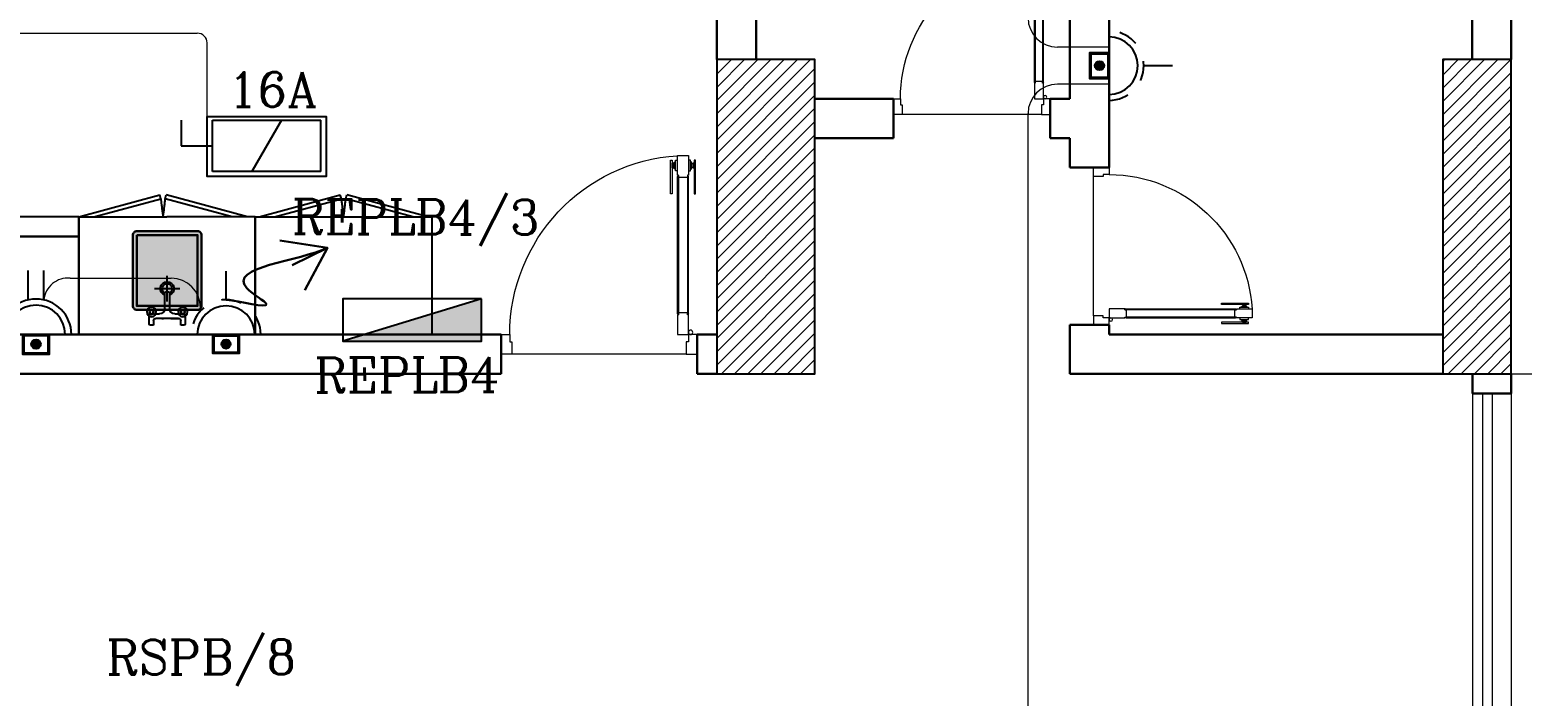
# Model space of a CAD drawing. Extents: x 1315 to 1416, y 473 to 837.
# Drawn here: x 1374.78 to 1382.39, y 683.09 to 686.48 of the extents above; entities that cross this region are included whole.
import ezdxf

# ---------------------------------------------------------------- set-up
doc = ezdxf.new("R2010")
doc.units = 0
doc.header["$MEASUREMENT"] = 0
for name, pattern in [('ACAD_ISO02W100', [15, 12, -3]), ('CENTERX2', [4, 2.5, -0.5, 0.5, -0.5]), ('DASHED', [19.05, 12.7, -6.35])]:
    doc.linetypes.add(name, pattern=pattern)
doc.layers.get('0').update_dxf_attribs({"color": 252, "linetype": 'CONTINUOUS', "lineweight": 30})
for name, color, linetype in [('-FUR', 252, 'CONTINUOUS'), ('E-SOCKETS', 6, 'CONTINUOUS'), ('E-WIRING', 3, 'CONTINUOUS'), ('ELE', 2, 'CONTINUOUS'), ('SAN', 252, 'CONTINUOUS'), ('WIRING', 4, 'CONTINUOUS')]:
    doc.layers.add(name, color=color, linetype=linetype)
for name, color, linetype, lineweight in [('axis', 252, 'CENTERX2', 5), ('Column', 252, 'CONTINUOUS', 25), ('DOOR', 252, 'CONTINUOUS', 9), ('Elevation', 252, 'CONTINUOUS', 18), ('hatch', 252, 'CONTINUOUS', 9), ('R-SWTS-DET1', 252, 'CONTINUOUS', 5), ('Wall', 252, 'CONTINUOUS', 30), ('WINDOW', 252, 'CONTINUOUS', 5), ('WIRRING', 3, 'CONTINUOUS', 5)]:
    doc.layers.add(name, color=color, linetype=linetype, lineweight=lineweight)
doc.styles.add('ARIAL', font='arial.ttf')
doc.styles.add('E80', font='romanc.shx')
doc.dimstyles.new('DIM-100-IN', dxfattribs={"dimtxt": 0.22, "dimasz": 0.1, "dimexe": 0.15, "dimexo": 0.15, "dimgap": 0, "dimtad": 0, "dimrnd": 0.05, "dimzin": 1, "dimdsep": 46, "dimtxsty": 'ARIAL', "dimblk": 'DOT', "dimcen": 0.2, "dimclrd": 256, "dimclre": 256, "dimclrt": 23, "dimadec": 0, "dimazin": 0, "dimtfac": 1, "dimtmove": 2, "dimatfit": 2, "dimldrblk": 'OPEN90', "dimfxl": 0.15, "dimfxlon": 1, "dimtolj": 1, "dimtzin": 0, "dimlwe": -1, "dimarcsym": 0})
pattern_1 = [(45, (1560.84348, 357.20702), (-0.0336759605, 0.0336759605), [])]

# ---------------------------------------------------------------- blocks, each defined once
blk = doc.blocks.new('d8')
at = {"layer": 'DOOR'}
for p, q in [((32.1195, -112.7481), (32.1195, -112.0482)), ((32.1245, -112.0482), (32.1245, -112.7481)), ((32.1711, -112.0482), (32.1711, -112.7481)), ((32.1761, -112.7481), (32.1761, -112.0482)), ((32.1311, -112.9536), (33.02, -112.9536))]:
    blk.add_line(p, q, dxfattribs=at)
for points in [[(32.0916, -112.1372), (32.0836, -112.1372), (32.0836, -111.9649), (32.0916, -111.9649)], [(32.1245, -112.0426), (32.1245, -112.0537), (32.1711, -112.0537), (32.1711, -112.0426), (32.1756, -112.0426), (32.1756, -111.9426), (32.1756, -111.9426), (32.12, -111.9426), (32.12, -112.0426)], [(32.2039, -112.1372), (32.212, -112.1372), (32.212, -111.9649), (32.2039, -111.9649)], [(32.1033, -111.9827), (32.0969, -111.9827), (32.0969, -112.0029), (32.1033, -112.0029)], [(32.1922, -111.9827), (32.1987, -111.9827), (32.1987, -112.0029), (32.1922, -112.0029)], [(32.1245, -112.7536), (32.1245, -112.7425), (32.1711, -112.7425), (32.1711, -112.7536), (32.1756, -112.7536), (32.1756, -112.8536), (32.1756, -112.8536), (32.12, -112.8536), (32.12, -112.7536)], [(32.0756, -112.9536), (32.0756, -112.8536), (32.12, -112.8536), (32.12, -112.8915), (32.1311, -112.8915), (32.1311, -112.9536)], [(33.0756, -112.9536), (33.0756, -112.8536), (33.031, -112.8536), (33.031, -112.8915), (33.0199, -112.8915), (33.02, -112.9536)]]:
    blk.add_lwpolyline(points, close=True, dxfattribs=at)
for points in [[(32.12, -112.0204), (32.1089, -112.0204), (32.1089, -111.9649), (32.12, -111.9649)], [(32.1756, -112.0204), (32.1867, -112.0204), (32.1867, -111.9649), (32.1756, -111.9649)], [(32.1089, -112.01), (32.1033, -112.01), (32.1033, -111.9755), (32.1089, -111.9755)], [(32.1867, -112.01), (32.1922, -112.01), (32.1922, -111.9755), (32.1867, -111.9755)]]:
    blk.add_lwpolyline(points, dxfattribs=at)
for points in [[(32.0916, -111.983, -1), (32.0969, -111.983), (32.0969, -111.983), (32.0969, -112.0026), (32.0969, -112.0026, -1), (32.0916, -112.0026), (32.0916, -112.0026)], [(32.1245, -112.0532), (32.1245, -112.0532, -1), (32.1245, -112.0432)], [(32.1711, -112.0532), (32.1711, -112.0532, 1), (32.1711, -112.0432)], [(32.2039, -111.983, 1), (32.1987, -111.983), (32.1987, -111.983), (32.1987, -112.0026), (32.1987, -112.0026, 1), (32.2039, -112.0026), (32.2039, -112.0026)], [(32.1245, -112.7431), (32.1245, -112.7431, 1), (32.1245, -112.7531)], [(32.1711, -112.7431), (32.1711, -112.7431, -1), (32.1711, -112.7531)]]:
    blk.add_lwpolyline(points, format="xyb", close=True, dxfattribs=at)
blk.add_circle((32.1089, -112.8425), 0.0111, dxfattribs=at)
blk.add_arc((32.1182, -112.8536), 0.9128, 360, 86.39768, dxfattribs=at)
blk = doc.blocks.new('d4')
at = {"layer": 'DOOR'}
for p, q in [((73.8108, -79.7554), (73.8108, -79.1954)), ((73.8148, -79.1954), (73.8148, -79.7554)), ((73.8521, -79.1954), (73.8521, -79.7554)), ((73.8561, -79.7554), (73.8561, -79.1954)), ((73.8201, -79.9198), (74.5312, -79.9198))]:
    blk.add_line(p, q, dxfattribs=at)
for points in [[(73.8148, -79.191), (73.8148, -79.1999), (73.8521, -79.1999), (73.8521, -79.191), (73.8557, -79.191), (73.8557, -79.111), (73.8557, -79.111), (73.8112, -79.111), (73.8112, -79.191)], [(73.7885, -79.2667), (73.7821, -79.2667), (73.7821, -79.1288), (73.7885, -79.1288)], [(73.7979, -79.143), (73.7927, -79.143), (73.7927, -79.1592), (73.7979, -79.1592)], [(73.869, -79.143), (73.8741, -79.143), (73.8741, -79.1592), (73.869, -79.1592)], [(73.8784, -79.2667), (73.8848, -79.2667), (73.8848, -79.1288), (73.8784, -79.1288)], [(73.8148, -79.7598), (73.8148, -79.7509), (73.8521, -79.7509), (73.8521, -79.7598), (73.8557, -79.7598), (73.8557, -79.8398), (73.8557, -79.8398), (73.8112, -79.8398), (73.8112, -79.7598)], [(73.7757, -79.9198), (73.7757, -79.8398), (73.8112, -79.8398), (73.8112, -79.8701), (73.8201, -79.8701), (73.8201, -79.9198)], [(74.5757, -79.9198), (74.5757, -79.8398), (74.54, -79.8398), (74.54, -79.8701), (74.5311, -79.8701), (74.5312, -79.9198)]]:
    blk.add_lwpolyline(points, close=True, dxfattribs=at)
for points in [[(73.7885, -79.1433, -1), (73.7927, -79.1433), (73.7927, -79.1433), (73.7927, -79.159), (73.7927, -79.159, -1), (73.7885, -79.159), (73.7885, -79.159)], [(73.8784, -79.1433, 1), (73.8741, -79.1433), (73.8741, -79.1433), (73.8741, -79.159), (73.8741, -79.159, 1), (73.8784, -79.159), (73.8784, -79.159)], [(73.8148, -79.1994), (73.8148, -79.1994, -1), (73.8148, -79.1915)], [(73.8521, -79.1994), (73.8521, -79.1994, 1), (73.8521, -79.1915)], [(73.8148, -79.7514), (73.8148, -79.7514, 1), (73.8148, -79.7593)], [(73.8521, -79.7514), (73.8521, -79.7514, -1), (73.8521, -79.7593)]]:
    blk.add_lwpolyline(points, format="xyb", close=True, dxfattribs=at)
for points in [[(73.8023, -79.1649), (73.7979, -79.1649), (73.7979, -79.1373), (73.8023, -79.1373)], [(73.8112, -79.1732), (73.8023, -79.1732), (73.8023, -79.1288), (73.8112, -79.1288)], [(73.8557, -79.1732), (73.8646, -79.1732), (73.8646, -79.1288), (73.8557, -79.1288)], [(73.8646, -79.1649), (73.869, -79.1649), (73.869, -79.1373), (73.8646, -79.1373)]]:
    blk.add_lwpolyline(points, dxfattribs=at)
blk.add_circle((73.8023, -79.8309), 0.00889, dxfattribs=at)
blk.add_arc((73.8098, -79.8398), 0.7302, 359.9997, 86.39738, dxfattribs=at)
blk = doc.blocks.new('A$C11ED6BD5')
at = {"layer": 'axis', "color": 0, "ltscale": 0.3}
blk.add_line((0, 12.35), (3.2217, 12.35), dxfattribs=at)
blk = doc.blocks.new('YY5Y5')
at = {"layer": 'SAN', "color": 1}
for p, q in [((433.83, 542.04), (433.83, 538.56)), ((435.73, 542.41), (434.2, 542.41)), ((435.73, 540.55), (435.73, 542.41)), ((447.16, 542.41), (447.16, 540.55)), ((448.69, 542.41), (447.16, 542.41)), ((449.07, 538.56), (449.07, 542.04)), ((434.16, 537.56), (433.7, 538.02)), ((434.16, 536.15), (433.7, 535.69)), ((435.58, 537.56), (436.04, 538.02)), ((435.58, 536.15), (436.04, 535.69)), ((436.72, 537.65), (438.25, 537.65)), ((446.18, 539.55), (436.73, 539.55)), ((440.5, 535.4), (440.5, 528.74)), ((442.4, 528.74), (442.4, 535.4)), ((443.04, 539.55), (446.16, 539.55)), ((444.65, 537.65), (446.18, 537.65)), ((447.32, 537.56), (446.86, 538.02)), ((447.32, 536.15), (446.86, 535.69)), ((448.74, 537.56), (449.2, 538.02)), ((448.74, 536.15), (449.2, 535.69)), ((440.87, 528.36), (442.03, 528.36))]:
    blk.add_line(p, q, dxfattribs=at)
at = {"layer": 'SAN', "color": 1, "linetype": 'Continuous'}
blk.add_line((439.23, 539.55), (439.86, 539.55), dxfattribs=at)
at = {"layer": 'SAN', "color": 2, "linetype": 'DASHED'}
for points in [[(441.45, 532.42), (441.45, 521.63)], [(436.06, 527.03), (446.84, 527.03)]]:
    blk.add_lwpolyline(points, dxfattribs=at)
at = {"layer": 'SAN', "color": 1}
for centre, radius in [((434.87, 536.85), 2), ((434.87, 536.85), 1), ((434.87, 536.85), 0.8), ((448.03, 536.85), 2), ((448.03, 536.85), 1), ((448.03, 536.85), 0.8)]:
    blk.add_circle(centre, radius, dxfattribs=at)
for centre, radius, start, end in [((434.2, 542.04), 0.375, 90, 180), ((448.69, 542.04), 0.375, 0, 90), ((436.73, 540.55), 1, 180, 270), ((438.25, 535.4), 2.25, 0, 90), ((444.65, 535.4), 2.25, 90, 180), ((446.16, 540.55), 1, 270, 0), ((441.45, 527.03), 2.86, 109.43194, 70.56806), ((441.45, 527.03), 2.08, 117.27647, 62.72353), ((440.87, 528.74), 0.375, 180, 270), ((442.03, 528.74), 0.375, 270, 360)]:
    blk.add_arc(centre, radius, start, end, dxfattribs=at)
blk = doc.blocks.new('fd')
at = {"layer": '-FUR'}
h = blk.add_hatch(color=254, dxfattribs=at)
h.paths.add_polyline_path([(1322.6636, 576.6994), (1322.3536, 576.6994), (1322.3536, 577.0594), (1322.6636, 577.0594)], flags=16)
edge = h.paths.add_edge_path()
edge.add_line((1322.6636, 576.6794), (1322.3536, 576.6794))
edge.add_arc((1322.3536, 576.6994), 0.02, 180, 270, ccw=False)
edge.add_line((1322.3336, 576.6994), (1322.3336, 577.0594))
edge.add_arc((1322.3536, 577.0594), 0.02, 90, 180, ccw=False)
edge.add_line((1322.3536, 577.0794), (1322.6636, 577.0794))
edge.add_arc((1322.6636, 577.0594), 0.02, 0, 90, ccw=False)
edge.add_line((1322.6836, 577.0594), (1322.6836, 576.6994))
edge.add_arc((1322.6636, 576.6994), 0.02, -90, 0, ccw=False)
blk.add_hatch(color=253, dxfattribs=at).paths.add_polyline_path([(1322.6636, 577.0594), (1322.6636, 576.6994), (1322.3536, 576.6994), (1322.3536, 577.0594)])
h = blk.add_hatch(color=251, dxfattribs=at)
h.paths.add_polyline_path([(1322.6337, 577.0294), (1322.6636, 577.0594), (1322.6636, 576.6994), (1322.6336, 576.7294)])
h.paths.add_polyline_path([(1322.6336, 576.7294), (1322.6636, 576.6994), (1322.3536, 576.6994), (1322.3836, 576.7294)])
h = blk.add_hatch(color=252, dxfattribs=at)
h.paths.add_polyline_path([(1322.3836, 577.0294), (1322.3536, 577.0594), (1322.6636, 577.0594), (1322.6337, 577.0294)])
h.paths.add_polyline_path([(1322.3836, 576.7294), (1322.3536, 576.6994), (1322.3536, 577.0594), (1322.3836, 577.0294)])
for p, q in [((1322.4784, 577.2056), (1322.0597, 577.2056)), ((1322.4784, 577.2056), (1322.9597, 577.2056)), ((1322.0597, 576.6056), (1322.5097, 576.6056)), ((1322.9597, 576.6056), (1322.5097, 576.6056))]:
    blk.add_line(p, q, dxfattribs=at)
at = {"layer": '-FUR', "linetype": 'ACAD_ISO02W100'}
for p, q in [((1322.0597, 577.2056), (1322.5097, 577.2056)), ((1322.9597, 577.2056), (1322.5097, 577.2056)), ((1322.0997, 576.6056), (1322.5133, 576.4948)), ((1322.177, 576.6056), (1322.5185, 576.5141)), ((1322.8824, 576.6056), (1322.541, 576.5141)), ((1322.9597, 576.6056), (1322.5462, 576.4948)), ((1322.5185, 576.5141), (1322.5133, 576.4948)), ((1322.541, 576.5141), (1322.5462, 576.4948))]:
    blk.add_line(p, q, dxfattribs=at)
for centre, start, end in [((1324.045, 576.3727), 171.26112, 174.70691), ((1321.0144, 576.3727), 5.29309, 8.73888)]:
    blk.add_arc(centre, 1.5331, start, end, dxfattribs=at)
for p, q in [((1322.0597, 577.2056), (1322.0597, 576.6056)), ((1322.9597, 577.2056), (1322.9597, 576.6056))]:
    blk.add_line(p, q)
blk.add_lwpolyline([(1322.6636, 576.6794), (1322.3536, 576.6794, -0.414214), (1322.3336, 576.6994), (1322.3336, 577.0594, -0.414214), (1322.3536, 577.0794), (1322.6636, 577.0794, -0.414214), (1322.6836, 577.0594), (1322.6836, 576.6994, -0.414214)], format="xyb", close=True)
blk.add_lwpolyline([(1322.6636, 576.6794), (1322.3536, 576.6794, -0.414214), (1322.3336, 576.6994), (1322.3336, 577.0594, -0.414214), (1322.3536, 577.0794), (1322.6636, 577.0794, -0.414214), (1322.6836, 577.0594), (1322.6836, 576.6994, -0.414214)], format="xyb", close=True)
blk.add_lwpolyline([(1322.6636, 576.6994), (1322.3536, 576.6994), (1322.3536, 577.0594), (1322.6636, 577.0594)], close=True)
at = {"extrusion": (0, 0, -1), "xscale": 0.0121000000000322, "yscale": 0.0121000000000322, "zscale": -0.0121}
blk.add_blockref('YY5Y5', (-1327.8502, 570.5947), dxfattribs=at)
blk = doc.blocks.new('juy')
blk.add_line((1322.9597, 577.2056), (1322.9597, 576.6056))
blk.add_blockref('fd', (0, 0))
blk = doc.blocks.new('5')
at = {"layer": '-FUR', "linetype": 'ACAD_ISO02W100'}
for p, q in [((41999.7885, -66320.4478), (42000.6885, -66320.4478)), ((41999.8085, -66321.0478), (42000.2221, -66321.1587)), ((41999.8858, -66321.0478), (42000.2273, -66321.1393)), ((42000.5913, -66321.0478), (42000.2498, -66321.1393)), ((42000.6685, -66321.0478), (42000.255, -66321.1587)), ((42000.2273, -66321.1393), (42000.2221, -66321.1587)), ((42000.2498, -66321.1393), (42000.255, -66321.1587))]:
    blk.add_line(p, q, dxfattribs=at)
at = {"layer": '-FUR'}
blk.add_lwpolyline([(41999.7885, -66320.4478), (42000.6885, -66320.4478), (42000.6885, -66321.0478), (41999.7885, -66321.0478)], close=True, dxfattribs=at)
at = {"layer": '-FUR', "linetype": 'ACAD_ISO02W100'}
for centre, start, end in [((42001.7538, -66321.2808), 171.26112, 174.70691), ((41998.7233, -66321.2808), 5.29309, 8.73888)]:
    blk.add_arc(centre, 1.5331, start, end, dxfattribs=at)
blk = doc.blocks.new('ba7es')
at = {"layer": '-FUR', "linetype": 'ACAD_ISO02W100'}
blk.add_line((1323.8895, 576.6578), (1322.9895, 576.6578), dxfattribs=at)
for p, q in [((1323.8895, 577.2578), (1322.9895, 577.2578)), ((1322.9895, 577.2578), (1322.9895, 576.6578)), ((1323.8895, 576.6578), (1323.8895, 577.2578)), ((1322.9895, 576.6578), (1322.9895, 576.7578)), ((1322.9895, 576.7578), (1323.8895, 576.7578))]:
    blk.add_line(p, q)
blk = doc.blocks.new('LAB1')
h = blk.add_hatch(color=256)
h.set_gradient(color1=(255, 191, 127), color2=(255, 181, 107), one_color=1, tint=0.71)
edge = h.paths.add_edge_path(flags=16)
edge.add_line((996.4237, 478.6412), (996.7337, 478.6412))
edge.add_arc((996.7337, 478.6612), 0.02, 270, 360)
edge.add_line((996.7537, 478.6612), (996.7537, 479.0212))
edge.add_arc((996.7337, 479.0212), 0.02, 360, 450)
edge.add_line((996.7337, 479.0412), (996.4237, 479.0412))
edge.add_arc((996.4237, 479.0212), 0.02, 450, 540)
edge.add_line((996.4037, 479.0212), (996.4037, 478.6612))
edge.add_arc((996.4237, 478.6612), 0.02, 540, 630)
edge = h.paths.add_edge_path()
edge.add_arc((996.6583, 479.0524), 0.0242, 180, 540, ccw=False)
edge = h.paths.add_edge_path(flags=16)
edge.add_arc((996.6583, 479.0524), 0.0121, 180, 540, ccw=False)
edge = h.paths.add_edge_path(flags=16)
edge.add_arc((996.6583, 479.0524), 0.00968, 180, 540, ccw=False)
edge = h.paths.add_edge_path(flags=16)
edge.add_line((996.6669, 479.0439), (996.6724, 479.0383))
edge = h.paths.add_edge_path(flags=16)
edge.add_line((996.6669, 479.061), (996.6724, 479.0665))
edge = h.paths.add_edge_path(flags=16)
edge.add_line((996.6498, 479.0439), (996.6442, 479.0383))
edge = h.paths.add_edge_path(flags=16)
edge.add_line((996.6498, 479.061), (996.6442, 479.0665))
h = blk.add_hatch(color=256)
h.set_gradient(color1=(255, 191, 127), color2=(255, 181, 107), one_color=1, tint=0.71)
edge = h.paths.add_edge_path(flags=16)
edge.add_line((996.4237, 478.6412), (996.7337, 478.6412))
edge.add_arc((996.7337, 478.6612), 0.02, 270, 360)
edge.add_line((996.7537, 478.6612), (996.7537, 479.0212))
edge.add_arc((996.7337, 479.0212), 0.02, 360, 450)
edge.add_line((996.7337, 479.0412), (996.4237, 479.0412))
edge.add_arc((996.4237, 479.0212), 0.02, 450, 540)
edge.add_line((996.4037, 479.0212), (996.4037, 478.6612))
edge.add_arc((996.4237, 478.6612), 0.02, 540, 630)
edge = h.paths.add_edge_path()
edge.add_arc((996.4991, 479.0524), 0.0242, 180, 540, ccw=False)
edge = h.paths.add_edge_path(flags=16)
edge.add_arc((996.4991, 479.0524), 0.0121, 180, 540, ccw=False)
edge = h.paths.add_edge_path(flags=16)
edge.add_arc((996.4991, 479.0524), 0.00968, 180, 540, ccw=False)
edge = h.paths.add_edge_path(flags=16)
edge.add_line((996.5076, 479.0439), (996.5132, 479.0383))
edge = h.paths.add_edge_path(flags=16)
edge.add_line((996.5076, 479.061), (996.5132, 479.0665))
edge = h.paths.add_edge_path(flags=16)
edge.add_line((996.4905, 479.0439), (996.485, 479.0383))
edge = h.paths.add_edge_path(flags=16)
edge.add_line((996.4905, 479.061), (996.485, 479.0665))
h = blk.add_hatch(color=256)
h.set_gradient(color1=(255, 191, 127), color2=(255, 181, 107), one_color=1, tint=0.71)
h.paths.add_polyline_path([(996.4237, 478.6612), (996.7337, 478.6612), (996.7337, 479.0212), (996.4237, 479.0212)], flags=0)
edge = h.paths.add_edge_path(flags=17)
edge.add_line((996.4237, 478.6412), (996.7337, 478.6412))
edge.add_arc((996.7337, 478.6612), 0.02, 270, 360)
edge.add_line((996.7537, 478.6612), (996.7537, 479.0212))
edge.add_arc((996.7337, 479.0212), 0.02, 360, 450)
edge.add_line((996.7337, 479.0412), (996.4237, 479.0412))
edge.add_arc((996.4237, 479.0212), 0.02, 450, 540)
edge.add_line((996.4037, 479.0212), (996.4037, 478.6612))
edge.add_arc((996.4237, 478.6612), 0.02, 540, 630)
edge = h.paths.add_edge_path(flags=0)
edge.add_line((996.5902, 478.9542), (996.5902, 479.0348))
edge = h.paths.add_edge_path(flags=0)
edge.add_line((996.5672, 479.0348), (996.5672, 478.9542))
edge = h.paths.add_edge_path(flags=0)
edge.add_line((996.5787, 478.9988), (996.5787, 478.8683))
edge = h.paths.add_edge_path(flags=0)
edge.add_line((996.5134, 478.9335), (996.644, 478.9335))
edge = h.paths.add_edge_path(flags=0)
edge.add_arc((996.5787, 478.9335), 0.0346, 109.43194, 430.56806, ccw=False)
edge = h.paths.add_edge_path(flags=0)
edge.add_arc((996.5787, 478.9335), 0.0251, 117.27647, 422.72353, ccw=False)
edge = h.paths.add_edge_path(flags=0)
edge.add_arc((996.5857, 478.9542), 0.00454, 270, 360, ccw=False)
edge = h.paths.add_edge_path(flags=0)
edge.add_arc((996.5717, 478.9542), 0.00454, 180, 270, ccw=False)
edge = h.paths.add_edge_path(flags=0)
edge.add_line((996.5717, 478.9497), (996.5857, 478.9497))
edge = h.paths.add_edge_path(flags=16)
edge.add_arc((996.6583, 479.0524), 0.0121, 180, 540, ccw=False)
edge = h.paths.add_edge_path(flags=16)
edge.add_line((996.5076, 479.0439), (996.5132, 479.0383))
edge = h.paths.add_edge_path(flags=16)
edge.add_line((996.4905, 479.0439), (996.485, 479.0383))
edge = h.paths.add_edge_path(flags=16)
edge.add_line((996.6669, 479.0439), (996.6724, 479.0383))
edge = h.paths.add_edge_path(flags=16)
edge.add_line((996.6498, 479.0439), (996.6442, 479.0383))
h = blk.add_hatch(color=256)
h.set_gradient(color1=(255, 191, 127), color2=(255, 181, 107), one_color=1, tint=0.71)
edge = h.paths.add_edge_path(flags=17)
edge.add_line((996.4237, 478.6412), (996.7337, 478.6412))
edge.add_arc((996.7337, 478.6612), 0.02, 270, 360)
edge.add_line((996.7537, 478.6612), (996.7537, 479.0212))
edge.add_arc((996.7337, 479.0212), 0.02, 360, 450)
edge.add_line((996.7337, 479.0412), (996.4237, 479.0412))
edge.add_arc((996.4237, 479.0212), 0.02, 450, 540)
edge.add_line((996.4037, 479.0212), (996.4037, 478.6612))
edge.add_arc((996.4237, 478.6612), 0.02, 540, 630)
h.paths.add_polyline_path([(996.4237, 478.6612), (996.7337, 478.6612), (996.7337, 479.0212), (996.4237, 479.0212)], flags=0)
edge = h.paths.add_edge_path(flags=0)
edge.add_line((996.5902, 478.9542), (996.5902, 479.0348))
edge = h.paths.add_edge_path(flags=0)
edge.add_line((996.5672, 479.0348), (996.5672, 478.9542))
edge = h.paths.add_edge_path(flags=0)
edge.add_line((996.5787, 478.9988), (996.5787, 478.8683))
edge = h.paths.add_edge_path(flags=0)
edge.add_line((996.5134, 478.9335), (996.644, 478.9335))
edge = h.paths.add_edge_path(flags=0)
edge.add_arc((996.5787, 478.9335), 0.0346, 109.43194, 430.56806, ccw=False)
edge = h.paths.add_edge_path(flags=0)
edge.add_arc((996.5787, 478.9335), 0.0251, 117.27647, 422.72353, ccw=False)
edge = h.paths.add_edge_path(flags=0)
edge.add_arc((996.5857, 478.9542), 0.00454, 270, 360, ccw=False)
edge = h.paths.add_edge_path(flags=0)
edge.add_arc((996.5717, 478.9542), 0.00454, 180, 270, ccw=False)
edge = h.paths.add_edge_path(flags=0)
edge.add_line((996.5717, 478.9497), (996.5857, 478.9497))
edge = h.paths.add_edge_path(flags=16)
edge.add_arc((996.6583, 479.0524), 0.0121, 180, 540, ccw=False)
edge = h.paths.add_edge_path(flags=16)
edge.add_line((996.5076, 479.0439), (996.5132, 479.0383))
edge = h.paths.add_edge_path(flags=16)
edge.add_line((996.4905, 479.0439), (996.485, 479.0383))
edge = h.paths.add_edge_path(flags=16)
edge.add_line((996.6669, 479.0439), (996.6724, 479.0383))
edge = h.paths.add_edge_path(flags=16)
edge.add_line((996.6498, 479.0439), (996.6442, 479.0383))
h = blk.add_hatch(color=256)
h.set_gradient(color1=(255, 191, 127), color2=(255, 181, 107), one_color=1, tint=0.71)
edge = h.paths.add_edge_path(flags=16)
edge.add_line((996.4237, 478.6412), (996.7337, 478.6412))
edge.add_arc((996.7337, 478.6612), 0.02, 270, 360)
edge.add_line((996.7537, 478.6612), (996.7537, 479.0212))
edge.add_arc((996.7337, 479.0212), 0.02, 360, 450)
edge.add_line((996.7337, 479.0412), (996.4237, 479.0412))
edge.add_arc((996.4237, 479.0212), 0.02, 450, 540)
edge.add_line((996.4037, 479.0212), (996.4037, 478.6612))
edge.add_arc((996.4237, 478.6612), 0.02, 540, 630)
h.paths.add_polyline_path([(996.4237, 478.6612), (996.7337, 478.6612), (996.7337, 479.0212), (996.4237, 479.0212)], flags=0)
edge = h.paths.add_edge_path(flags=17)
edge.add_line((996.4237, 478.6412), (996.7337, 478.6412))
edge.add_arc((996.7337, 478.6612), 0.02, 270, 360)
edge.add_line((996.7537, 478.6612), (996.7537, 479.0212))
edge.add_arc((996.7337, 479.0212), 0.02, 360, 450)
edge.add_line((996.7337, 479.0412), (996.4237, 479.0412))
edge.add_arc((996.4237, 479.0212), 0.02, 450, 540)
edge.add_line((996.4037, 479.0212), (996.4037, 478.6612))
edge.add_arc((996.4237, 478.6612), 0.02, 540, 630)
edge = h.paths.add_edge_path(flags=0)
edge.add_line((996.5902, 478.9542), (996.5902, 479.0348))
edge = h.paths.add_edge_path(flags=0)
edge.add_line((996.5672, 479.0348), (996.5672, 478.9542))
edge = h.paths.add_edge_path(flags=0)
edge.add_line((996.5787, 478.9988), (996.5787, 478.8683))
edge = h.paths.add_edge_path(flags=0)
edge.add_line((996.5134, 478.9335), (996.644, 478.9335))
edge = h.paths.add_edge_path(flags=0)
edge.add_arc((996.5787, 478.9335), 0.0346, 109.43194, 430.56806, ccw=False)
edge = h.paths.add_edge_path(flags=0)
edge.add_arc((996.5787, 478.9335), 0.0251, 117.27647, 422.72353, ccw=False)
edge = h.paths.add_edge_path(flags=0)
edge.add_arc((996.5857, 478.9542), 0.00454, 270, 360, ccw=False)
edge = h.paths.add_edge_path(flags=0)
edge.add_arc((996.5717, 478.9542), 0.00454, 180, 270, ccw=False)
edge = h.paths.add_edge_path(flags=0)
edge.add_line((996.5717, 478.9497), (996.5857, 478.9497))
edge = h.paths.add_edge_path(flags=16)
edge.add_arc((996.4991, 479.0524), 0.0121, 180, 540, ccw=False)
edge = h.paths.add_edge_path(flags=16)
edge.add_arc((996.6583, 479.0524), 0.0121, 180, 540, ccw=False)
edge = h.paths.add_edge_path(flags=16)
edge.add_line((996.5076, 479.0439), (996.5132, 479.0383))
edge = h.paths.add_edge_path(flags=16)
edge.add_line((996.4905, 479.0439), (996.485, 479.0383))
edge = h.paths.add_edge_path(flags=16)
edge.add_line((996.6669, 479.0439), (996.6724, 479.0383))
edge = h.paths.add_edge_path(flags=16)
edge.add_line((996.6498, 479.0439), (996.6442, 479.0383))
h = blk.add_hatch(color=256)
h.set_gradient(color1=(255, 191, 127), color2=(255, 181, 107), one_color=1, tint=0.71)
edge = h.paths.add_edge_path(flags=16)
edge.add_line((996.4237, 478.6412), (996.7337, 478.6412))
edge.add_arc((996.7337, 478.6612), 0.02, 270, 360)
edge.add_line((996.7537, 478.6612), (996.7537, 479.0212))
edge.add_arc((996.7337, 479.0212), 0.02, 360, 450)
edge.add_line((996.7337, 479.0412), (996.4237, 479.0412))
edge.add_arc((996.4237, 479.0212), 0.02, 450, 540)
edge.add_line((996.4037, 479.0212), (996.4037, 478.6612))
edge.add_arc((996.4237, 478.6612), 0.02, 540, 630)
edge = h.paths.add_edge_path(flags=0)
edge.add_line((996.5902, 478.9542), (996.5902, 479.0348))
edge = h.paths.add_edge_path()
edge.add_arc((996.6174, 479.0348), 0.0272, 450, 540, ccw=False)
h = blk.add_hatch(color=256)
h.set_gradient(color1=(255, 191, 127), color2=(255, 181, 107), one_color=1, tint=0.71)
edge = h.paths.add_edge_path(flags=16)
edge.add_line((996.4237, 478.6412), (996.7337, 478.6412))
edge.add_arc((996.7337, 478.6612), 0.02, 270, 360)
edge.add_line((996.7537, 478.6612), (996.7537, 479.0212))
edge.add_arc((996.7337, 479.0212), 0.02, 360, 450)
edge.add_line((996.7337, 479.0412), (996.4237, 479.0412))
edge.add_arc((996.4237, 479.0212), 0.02, 450, 540)
edge.add_line((996.4037, 479.0212), (996.4037, 478.6612))
edge.add_arc((996.4237, 478.6612), 0.02, 540, 630)
edge = h.paths.add_edge_path(flags=0)
edge.add_line((996.5672, 479.0348), (996.5672, 478.9542))
edge = h.paths.add_edge_path()
edge.add_arc((996.5399, 479.0348), 0.0272, 360, 450, ccw=False)
blk.add_blockref('ba7es', (-327.7619, -98.0904))
at = {"xscale": -1}
for name, p in [('juy', (2319.0873, -98.0382)), ('5', (42997.7162, 66799.6152))]:
    blk.add_blockref(name, p, dxfattribs=at)
blk = doc.blocks.new('0PB')
at = {"layer": 'ELE'}
blk.add_hatch(color=256, dxfattribs=at).paths.add_polyline_path([(0.3, -0.075), (0.3, 0.1081), (-0.3, -0.075)])
at = {"layer": 'ELE', "color": 5}
blk.add_line((0.3, 0.1081), (-0.3, -0.075), dxfattribs=at)
at = {"layer": 'ELE', "color": 1}
blk.add_lwpolyline([(0.3, 0.1081), (-0.3, 0.1081), (-0.3, -0.075), (0.3, -0.075)], close=True, dxfattribs=at)
blk = doc.blocks.new('_Dot')
at = {"color": 0, "linetype": 'ByBlock', "lineweight": -2}
blk.add_line((-0.5, 0), (-1, 0), dxfattribs=at)
at = {"color": 0, "linetype": 'ByBlock', "const_width": 0.5}
blk.add_lwpolyline([(-0.25, 0, 1), (0.25, 0, 1)], format="xyb", close=True, dxfattribs=at)
blk = doc.blocks.new('220v wp')
at = {"layer": 'E-SOCKETS'}
blk.add_hatch(color=2, dxfattribs=at).paths.add_polyline_path([(384917, 119867, 1), (384851, 119867, 1)])
at = {"layer": 'E-SOCKETS', "color": 2}
for p, q in [((384884, 120186), (384884, 120393)), ((385134, 119936), (384634, 119936)), ((385126, 119936), (384642, 119936))]:
    blk.add_line(p, q, dxfattribs=at)
for points in [[(384789, 119936), (384978, 119936), (384978, 119798), (384789, 119798)], [(384798, 119927), (384969, 119927), (384969, 119807), (384798, 119807)]]:
    blk.add_lwpolyline(points, close=True, dxfattribs=at)
blk.add_circle((384884, 119867), 33.1, dxfattribs=at)
at = {"layer": 'E-SOCKETS', "color": 7, "linetype": 'DASHED'}
blk.add_arc((384884, 119936), 250, 0, 180, dxfattribs=at)
at = {"layer": 'E-SOCKETS', "color": 2}
blk.add_arc((384884, 119936), 207, 0, 180, dxfattribs=at)
blk = doc.blocks.new('DOPLEX SOCKET WP')
at = {"layer": 'E-SOCKETS'}
blk.add_hatch(color=2, dxfattribs=at).paths.add_polyline_path([(48.2533, -124.2906, -1), (48.301, -124.2906, -1)])
at = {"layer": 'E-SOCKETS', "color": 2}
for p, q in [((48.2373, -124.0647), (48.2373, -123.9156)), ((48.3173, -124.0647), (48.3173, -123.9156)), ((48.0968, -124.2406), (48.4575, -124.2406)), ((48.1027, -124.2406), (48.4515, -124.2406))]:
    blk.add_line(p, q, dxfattribs=at)
for points in [[(48.3454, -124.2406), (48.2089, -124.2406), (48.2089, -124.3406), (48.3454, -124.3406)], [(48.3388, -124.2471), (48.2154, -124.2471), (48.2154, -124.3341), (48.3388, -124.3341)]]:
    blk.add_lwpolyline(points, close=True, dxfattribs=at)
blk.add_circle((48.2771, -124.2906), 0.0239, dxfattribs=at)
at = {"layer": 'E-SOCKETS', "color": 7, "linetype": 'DASHED'}
blk.add_arc((48.2771, -124.2406), 0.1804, 0, 180, dxfattribs=at)
at = {"layer": 'E-SOCKETS', "color": 2}
blk.add_arc((48.2771, -124.2406), 0.1491, 0, 180, dxfattribs=at)
blk = doc.blocks.new('LOAD BREAK SWITCH IP')
at = {"layer": 'E-SOCKETS', "color": 6}
for p, q in [((1958.3192, -128.1367), (1958.3192, -128.2674)), ((1958.4787, -128.1367), (1959.0313, -128.1367)), ((1958.4787, -128.3981), (1958.4787, -128.1367)), ((1959.0313, -128.3981), (1959.0313, -128.1367)), ((1958.3192, -128.2674), (1958.4787, -128.2674)), ((1959.0313, -128.3981), (1958.4787, -128.3981))]:
    blk.add_line(p, q, dxfattribs=at)
at = {"layer": 'E-SOCKETS', "color": 3}
blk.add_line((1958.8305, -128.1367), (1958.6795, -128.3981), dxfattribs=at)
at = {"layer": 'E-SOCKETS', "color": 7}
blk.add_lwpolyline([(1958.4509, -128.118), (1959.0586, -128.118), (1959.0586, -128.4243), (1958.4509, -128.4243)], close=True, dxfattribs=at)

msp = doc.modelspace()

# ---------------------------------------------------------------- hatches: boundary and pattern name
at = {"layer": 'hatch'}
h = msp.add_hatch(dxfattribs=at)
h.set_pattern_fill('ANSI31', color=256, scale=0.015, style=0)
h.set_pattern_definition(pattern_1)
h.paths.add_polyline_path([(1378.2863, 684.7291), (1378.7863, 684.7291), (1378.7863, 686.3291), (1378.2863, 686.3291)])
h = msp.add_hatch(dxfattribs=at)
h.set_pattern_fill('ANSI31', color=256, scale=0.015, style=0)
h.set_pattern_definition(pattern_1)
h.paths.add_polyline_path([(1381.9863, 684.7291), (1382.3363, 684.7291), (1382.3363, 686.3291), (1381.9863, 686.3291)])

# ---------------------------------------------------------------- linework, layer by layer
at = {"layer": 'Column'}
for points in [[(1378.2863, 684.7291), (1378.7863, 684.7291), (1378.7863, 686.3291), (1378.2863, 686.3291)], [(1381.9863, 684.7291), (1382.3363, 684.7291), (1382.3363, 686.3291), (1381.9863, 686.3291)]]:
    msp.add_lwpolyline(points, close=True, dxfattribs=at)
at = {"layer": 'Elevation'}
msp.add_line((1382.3363, 684.6291), (1382.3363, 682.3291), dxfattribs=at)
at = {"layer": 'Wall', "linetype": 'Continuous'}
for p, q in [((1382.3363, 689.5291), (1382.3363, 686.3291)), ((1380.2863, 685.7791), (1380.2863, 688.5291)), ((1380.0863, 686.1291), (1380.0863, 688.3291)), ((1379.1863, 686.1291), (1378.7863, 686.1291)), ((1379.1863, 686.1291), (1379.1863, 685.9291)), ((1380.0863, 686.1291), (1379.9863, 686.1291)), ((1379.9863, 686.1291), (1379.9863, 685.9291)), ((1379.1863, 685.9291), (1378.7863, 685.9291)), ((1380.0863, 685.9291), (1379.9863, 685.9291)), ((1380.0863, 685.7791), (1380.0863, 685.9291)), ((1380.2863, 685.7791), (1380.0863, 685.7791)), ((1374.105, 684.9291), (1377.1863, 684.9291)), ((1377.1863, 684.9291), (1377.1863, 684.7294)), ((1378.1863, 684.9291), (1378.2863, 684.9291)), ((1378.1863, 684.9291), (1378.1863, 684.7297)), ((1380.0863, 684.7291), (1380.0863, 684.9791)), ((1380.2863, 684.9791), (1380.0863, 684.9791)), ((1380.2863, 684.9291), (1380.2863, 684.9791)), ((1381.9863, 684.9291), (1380.2863, 684.9291)), ((1373.9113, 684.7294), (1377.1863, 684.7294)), ((1378.1863, 684.7297), (1378.2863, 684.7297)), ((1381.9863, 684.7291), (1380.0863, 684.7291)), ((1382.1392, 684.7291), (1382.1392, 684.6291)), ((1382.1392, 684.6291), (1382.3363, 684.6291))]:
    msp.add_line(p, q, dxfattribs=at)
at = {"layer": 'Wall'}
msp.add_line((1382.3363, 684.7291), (1382.3363, 684.6291), dxfattribs=at)
at = {"layer": 'Wall', "linetype": 'Continuous'}
for points in [[(1378.2863, 686.3291), (1378.2863, 693.479)], [(1382.1363, 686.3291), (1382.1363, 689.5291)], [(1378.4863, 686.3291), (1378.4863, 688.3291)]]:
    msp.add_lwpolyline(points, dxfattribs=at)
at = {"layer": 'WINDOW'}
for p, q in [((1382.1392, 684.6291), (1382.1392, 682.3291)), ((1382.1892, 684.6291), (1382.1892, 682.3291)), ((1382.2392, 684.6291), (1382.2392, 682.3291))]:
    msp.add_line(p, q, dxfattribs=at)
at = {"layer": 'WIRRING'}
for p, q in [((1371.6096, 686.4641), (1375.6383, 686.4641)), ((1375.6883, 686.0397), (1375.6883, 686.4141))]:
    msp.add_line(p, q, dxfattribs=at)
at = {"layer": 'WIRRING', "linetype": 'Continuous'}
for p, q in [((1380.2863, 686.3925), (1380.0228, 686.3925)), ((1380.2863, 686.2047), (1380.0228, 686.2047)), ((1374.9894, 685.2156), (1375.5046, 685.2156)), ((1375.6546, 685.0491), (1375.6546, 685.0656))]:
    msp.add_line(p, q, dxfattribs=at)
at = {"layer": 'WIRRING', "color": 3}
msp.add_line((1379.8728, 682.4545), (1379.8728, 686.0547), dxfattribs=at)
for centre, start, end in [((1380.0228, 686.5425), 180, 270), ((1380.0228, 686.0547), 90, 180)]:
    msp.add_arc(centre, 0.15, start, end, dxfattribs=at)
at = {"layer": 'WIRRING'}
msp.add_arc((1375.6383, 686.4141), 0.05, 0, 90, dxfattribs=at)
at = {"layer": 'WIRRING', "linetype": 'Continuous'}
for centre, radius, start, end in [((1374.9774, 685.0945), 0.1217, 84.35731, 174.95288), ((1375.5046, 685.0656), 0.15, 0, 90)]:
    msp.add_arc(centre, radius, start, end, dxfattribs=at)

# ---------------------------------------------------------------- block references
at = {"color": 3, "xscale": -1, "rotation": 180}
msp.add_blockref('LAB1', (378.906, 1164.0964), dxfattribs=at)
at = {"linetype": 'Continuous', "xscale": -1}
msp.add_blockref('d4', (1453.762, 765.9689), dxfattribs=at)
at = {"linetype": 'Continuous', "xscale": -1, "rotation": 270}
msp.add_blockref('d4', (1460.1261, 611.2034), dxfattribs=at)
at = {"layer": 'axis'}
msp.add_blockref('A$C11ED6BD5', (1382.3363, 672.3791), dxfattribs=at)
at = {"layer": 'E-SOCKETS', "xscale": 0.0007069318784261, "yscale": 0.0007069318784261, "zscale": 0.0007069318784261, "rotation": 270}
msp.add_blockref('220v wp', (1295.4995, 958.3853), dxfattribs=at)
at = {"layer": 'E-SOCKETS', "xscale": 0.0007069318784261, "yscale": 0.0007069318784261, "zscale": 0.0007069318784261}
msp.add_blockref('220v wp', (1103.6979, 600.1426), dxfattribs=at)
at = {"layer": 'E-WIRING', "xscale": 1.176042218903489, "yscale": 1.176042218903489, "zscale": 1.176042218903489}
msp.add_blockref('0PB', (1376.7336, 684.983), dxfattribs=at)
at = {"layer": 'R-SWTS-DET1', "linetype": 'Continuous', "xscale": -1}
msp.add_blockref('d8', (1410.2619, 797.7827), dxfattribs=at)
at = {"layer": 'WIRRING', "linetype": 'Continuous'}
for name, p in [('LOAD BREAK SWITCH IP', (-582.7627, 814.1576)), ('DOPLEX SOCKET WP', (1326.5389, 809.17))]:
    msp.add_blockref(name, p, dxfattribs=at)

# ---------------------------------------------------------------- texts
at = {"layer": 'WIRING', "color": 7, "extrusion": (5.9614e-05, -0.021173, 0.999776), "style": 'E80'}
for s, p in [('16A', (1377.7207, 682.0591, -14.4448)), ('REPLB4', (1378.1568, 680.6041, -14.416)), ('RSPB/8', (1377.0924, 679.1701, -14.3836))]:
    msp.add_text(s, height=0.1764, dxfattribs=at).set_placement(p)
at = {"layer": 'WIRING', "color": 7, "extrusion": (-5.9614e-05, -0.021173, 0.999776), "style": 'E80'}
msp.add_text('REPLB4/3', height=0.1764, rotation=360, dxfattribs=at).set_placement((1374.1845, 689.159, -14.5952))

# ---------------------------------------------------------------- leaders
at = {"layer": 'WIRRING', "color": 6, "linetype": 'ByBlock', "path_type": 1}
msp.add_leader([(1376.3013, 685.3713), (1375.891, 685.1654), (1375.9906, 685.0843), (1375.7846, 685.1061)], dimstyle='DIM-100-IN', override={"dimasz": 0.2, "dimgap": 0.1, "dimtad": 0, "dimfxl": 1.25, "dimfxlon": 1}, dxfattribs=at)

doc.saveas('drawing.dxf')
